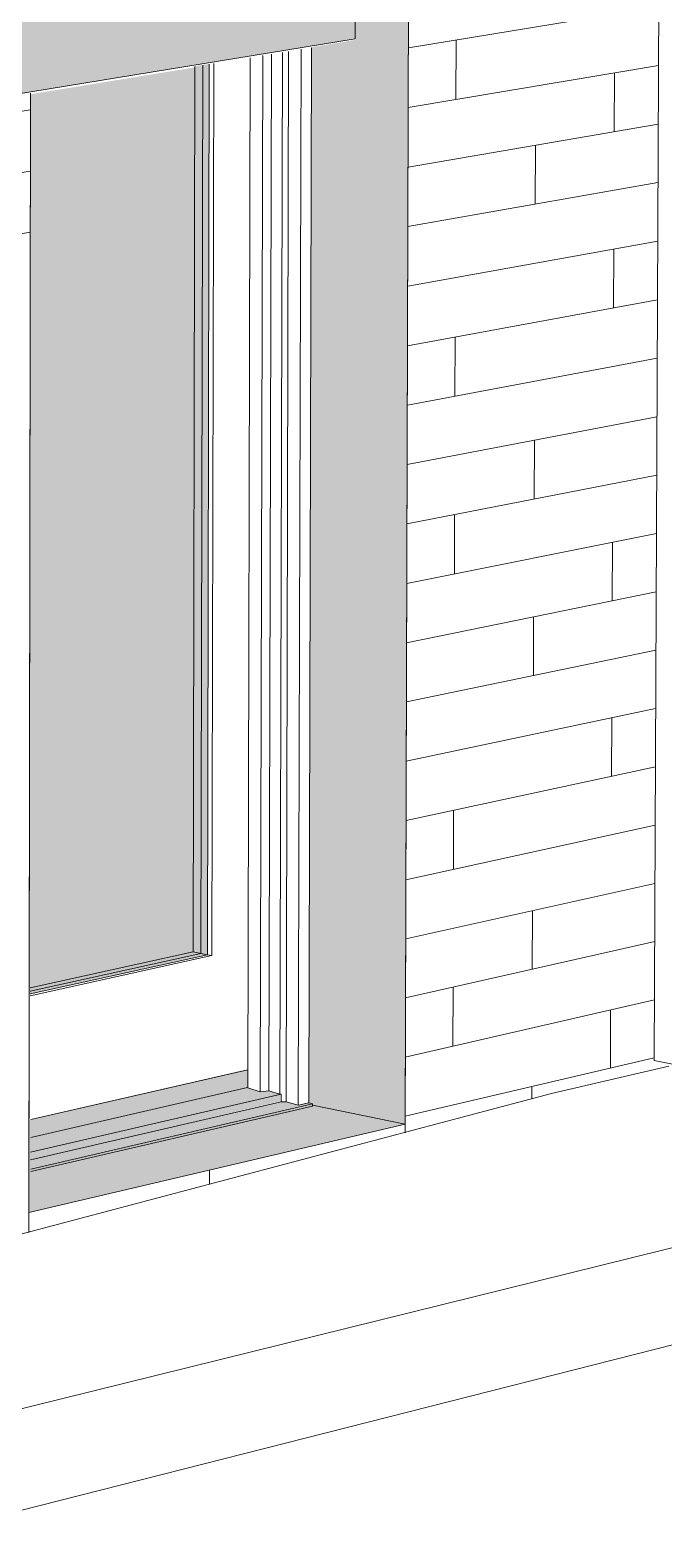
# Model space of a CAD drawing. Header units: inches. Extents: x 5690 to 5695, y -585 to 907.
# Drawn here: x 5694.3463 to 5694.3931, y 381.7441 to 381.8553 of the extents above; entities that cross this region are included whole.
import ezdxf

# ---------------------------------------------------------------- set-up
doc = ezdxf.new("R2010")
doc.units = ezdxf.units.IN
doc.header["$MEASUREMENT"] = 0
for name, color, linetype, lineweight in [('A-DETL', 90, 'Continuous', 9), ('A-DOOR-FRAM', 31, 'Continuous', 9), ('A-DOOR-GLAZ', 31, 'Continuous', 9), ('A-FLOR', 192, 'Continuous', 13), ('A-WALL', 113, 'Continuous', 13), ('A-WALL-PATT-1', 111, 'Continuous', 9), ('C-TOPO', 7, 'Continuous', 9), ('G-ANNO-SYMB-1', 111, 'Continuous', 9), ('S-FNDN', 32, 'Continuous', 13), ('S-FNDN-1', 32, 'Continuous', 9)]:
    doc.layers.add(name, color=color, linetype=linetype, lineweight=lineweight)
doc.layers.add('A-DOOR-GLAZ-2', color=31, linetype='Continuous', lineweight=13, transparency=0.75)

# ---------------------------------------------------------------- blocks, each defined once
blk = doc.blocks.new('FP_123-3D View 1 Copy 1 Copy 1 Copy 1')
at = {"layer": 'A-WALL-PATT-1'}
for p, q in [((-8118.68126, 381.85404), (-8118.66276, 381.85708)), ((-8118.67775, 381.85023), (-8118.67773, 381.85462)), ((-8118.68127, 381.84963), (-8118.66278, 381.85274)), ((-8118.66605, 381.84785), (-8118.66603, 381.8522)), ((-8118.77168, 381.83919), (-8118.70922, 381.84945)), ((-8118.68129, 381.84523), (-8118.66279, 381.84841)), ((-8118.67189, 381.84248), (-8118.67187, 381.84685)), ((-8118.77603, 381.8337), (-8118.70922, 381.84493)), ((-8118.6813, 381.84083), (-8118.66281, 381.84408)), ((-8118.78041, 381.82818), (-8118.70923, 381.84042)), ((-8118.68131, 381.83643), (-8118.66283, 381.83975)), ((-8118.6661, 381.83483), (-8118.66608, 381.83917)), ((-8118.68133, 381.83203), (-8118.66285, 381.83543)), ((-8118.67782, 381.8283), (-8118.6778, 381.83268)), ((-8118.68134, 381.82764), (-8118.66287, 381.8311)), ((-8118.68135, 381.82325), (-8118.66289, 381.82678)), ((-8118.67197, 381.8207), (-8118.67195, 381.82505)), ((-8118.68137, 381.81886), (-8118.6629, 381.82247)), ((-8118.67786, 381.81517), (-8118.67785, 381.81955)), ((-8118.68138, 381.81447), (-8118.66292, 381.81815)), ((-8118.66619, 381.81318), (-8118.66617, 381.8175)), ((-8118.68139, 381.81009), (-8118.66294, 381.81384)), ((-8118.67202, 381.80765), (-8118.672, 381.812)), ((-8118.68141, 381.80571), (-8118.66296, 381.80953)), ((-8118.68142, 381.80133), (-8118.66298, 381.80522)), ((-8118.66624, 381.80022), (-8118.66622, 381.80453)), ((-8118.68143, 381.79695), (-8118.663, 381.80091)), ((-8118.67793, 381.79335), (-8118.67792, 381.79771)), ((-8118.68145, 381.79258), (-8118.66301, 381.79661)), ((-8118.68146, 381.78821), (-8118.66303, 381.79231)), ((-8118.6721, 381.78596), (-8118.67208, 381.79029)), ((-8118.68147, 381.78384), (-8118.66305, 381.78801)), ((-8118.67798, 381.78028), (-8118.67796, 381.78463)), ((-8118.68149, 381.77947), (-8118.66307, 381.78371)), ((-8118.66632, 381.77866), (-8118.66631, 381.78297)), ((-8118.6815, 381.77511), (-8118.66309, 381.77942)), ((-8118.67213, 381.77639), (-8118.67213, 381.7773)), ((-8118.69596, 381.77009), (-8118.69596, 381.77111))]:
    blk.add_line(p, q, dxfattribs=at)

msp = doc.modelspace()

# ---------------------------------------------------------------- hatches: boundary and pattern name
at = {"layer": 'A-DOOR-FRAM'}
for points in [[(5694.34621, 381.7735), (5694.36239, 381.77722), (5694.36239, 381.77852), (5694.34621, 381.77482), (5694.34621, 381.77376)], [(5694.34621, 381.77242), (5694.36476, 381.77673), (5694.36395, 381.77699), (5694.36331, 381.77691), (5694.36237, 381.77722), (5694.34621, 381.77349), (5694.34621, 381.77244)], [(5694.34621, 381.77185), (5694.36476, 381.7762), (5694.36476, 381.77671), (5694.34621, 381.77242)], [(5694.34621, 381.77098), (5694.36716, 381.77584), (5694.36717, 381.77603), (5694.34621, 381.77117)]]:
    msp.add_hatch(color=256, dxfattribs=at).paths.add_polyline_path(points, flags=0)
h = msp.add_hatch(color=256, dxfattribs=at)
h.paths.add_polyline_path([(5694.36612, 381.77593), (5694.36612, 381.77593), (5694.36585, 381.7759)], flags=0)
h.paths.add_polyline_path([(5694.36612, 381.77593), (5694.36612, 381.77593), (5694.36585, 381.77598)], flags=0)
h.paths.add_polyline_path([(5694.34621, 381.77117), (5694.36711, 381.77604), (5694.36688, 381.7761), (5694.36612, 381.77593), (5694.36521, 381.77617), (5694.36476, 381.77615), (5694.34621, 381.77185), (5694.34621, 381.77128)], flags=0)
at = {"layer": 'A-DOOR-GLAZ-2'}
for points in [[(5694.34622, 381.78412), (5694.3594, 381.78703), (5694.35945, 381.80909), (5694.35954, 381.85285), (5694.35847, 381.85268), (5694.35834, 381.78724), (5694.34623, 381.78458)], [(5694.34624, 381.78444), (5694.35836, 381.78711), (5694.3585, 381.8526), (5694.34633, 381.85061), (5694.34624, 381.78685)]]:
    msp.add_hatch(color=256, dxfattribs=at).paths.add_polyline_path(points, flags=0)
at = {"layer": 'A-FLOR'}
msp.add_hatch(color=256, dxfattribs=at).paths.add_polyline_path([(5694.28744, 381.8412), (5694.37032, 381.85471), (5694.37034, 381.86213), (5694.28742, 381.84915), (5694.28744, 381.84262)], flags=0)
at = {"layer": 'S-FNDN'}
for points in [[(5694.37402, 381.77451), (5694.3743, 381.86487), (5694.37119, 381.86529), (5694.36898, 381.86495), (5694.36897, 381.86305), (5694.3667, 381.8627), (5694.36711, 381.86264), (5694.36711, 381.86241), (5694.37038, 381.86205), (5694.37036, 381.85463), (5694.36709, 381.85409), (5694.36689, 381.7761), (5694.36717, 381.77603), (5694.36717, 381.77592), (5694.36959, 381.77542)], [(5694.3462, 381.76798), (5694.37402, 381.77451), (5694.36717, 381.77592), (5694.36716, 381.77584), (5694.34621, 381.77098), (5694.3462, 381.76947)]]:
    msp.add_hatch(color=256, dxfattribs=at).paths.add_polyline_path(points, flags=0)

# ---------------------------------------------------------------- linework, layer by layer
at = {"layer": 'A-DETL'}
for p, q in [((5694.37402, 381.77387), (5694.37429, 381.86225)), ((5694.3462, 381.76651), (5694.34631, 381.85067))]:
    msp.add_line(p, q, dxfattribs=at)
at = {"layer": 'A-DOOR-FRAM'}
for p, q in [((5694.36689, 381.7761), (5694.36709, 381.85405)), ((5694.36689, 381.7761), (5694.36709, 381.85405)), ((5694.36239, 381.7772), (5694.36257, 381.85331)), ((5694.36331, 381.77691), (5694.36349, 381.85347)), ((5694.36395, 381.77699), (5694.36413, 381.85357)), ((5694.36476, 381.7767), (5694.36495, 381.8537)), ((5694.36521, 381.77617), (5694.3654, 381.85378)), ((5694.36632, 381.85393), (5694.36612, 381.77593)), ((5694.36632, 381.85393), (5694.36612, 381.77593)), ((5694.35834, 381.78724), (5694.35847, 381.85266)), ((5694.3594, 381.78703), (5694.35954, 381.85284)), ((5694.35954, 381.85284), (5694.3594, 381.78703)), ((5694.35987, 381.85289), (5694.35973, 381.78697)), ((5694.3594, 381.78703), (5694.34629, 381.78414)), ((5694.3594, 381.78703), (5694.34629, 381.78414)), ((5694.35973, 381.78697), (5694.34629, 381.784)), ((5694.35834, 381.78724), (5694.3463, 381.78459)), ((5694.3594, 381.78703), (5694.35834, 381.78724)), ((5694.35973, 381.78697), (5694.3594, 381.78703)), ((5694.34634, 381.77485), (5694.36238, 381.77852)), ((5694.36237, 381.77852), (5694.34634, 381.77485)), ((5694.36485, 381.77673), (5694.34632, 381.77245)), ((5694.36485, 381.77617), (5694.34632, 381.77188)), ((5694.34633, 381.77353), (5694.36237, 381.77722)), ((5694.36331, 381.77691), (5694.36239, 381.77721)), ((5694.36395, 381.77699), (5694.36331, 381.77691)), ((5694.36476, 381.77673), (5694.36395, 381.77699)), ((5694.36485, 381.77673), (5694.36476, 381.77673)), ((5694.36485, 381.77617), (5694.36485, 381.77673)), ((5694.36521, 381.77617), (5694.36485, 381.77617)), ((5694.36612, 381.77593), (5694.36521, 381.77617)), ((5694.36717, 381.77603), (5694.34633, 381.7712)), ((5694.36716, 381.77584), (5694.34633, 381.77101)), ((5694.36689, 381.7761), (5694.36612, 381.77593)), ((5694.36689, 381.7761), (5694.36717, 381.77603)), ((5694.36717, 381.77603), (5694.36716, 381.77584))]:
    msp.add_line(p, q, dxfattribs=at)
at = {"layer": 'A-DOOR-GLAZ'}
for p, q in [((5694.35906, 381.85276), (5694.35892, 381.78713)), ((5694.3594, 381.78703), (5694.35954, 381.85284)), ((5694.35892, 381.78713), (5694.34629, 381.78434)), ((5694.34629, 381.78414), (5694.3594, 381.78703)), ((5694.35892, 381.78713), (5694.3594, 381.78703))]:
    msp.add_line(p, q, dxfattribs=at)
at = {"layer": 'A-FLOR'}
for p, q in [((5694.37034, 381.86213), (5694.37032, 381.85471)), ((5694.37032, 381.85471), (5694.28744, 381.8412))]:
    msp.add_line(p, q, dxfattribs=at)
at = {"layer": 'A-WALL'}
for p, q in [((5694.39279, 381.86406), (5694.39243, 381.77923)), ((5694.39243, 381.77923), (5694.39611, 381.77849))]:
    msp.add_line(p, q, dxfattribs=at)
at = {"layer": 'C-TOPO'}
for p, q in [((5694.39351, 381.77881), (5694.38485, 381.77678)), ((5694.38485, 381.77678), (5694.32912, 381.76203))]:
    msp.add_line(p, q, dxfattribs=at)
at = {"layer": 'G-ANNO-SYMB-1'}
for p, q in [((5693.95952, 381.65807), (5694.60284, 381.81705)), ((5693.82134, 381.61303), (5694.5634, 381.80122))]:
    msp.add_line(p, q, dxfattribs=at)
at = {"layer": 'S-FNDN'}
for p, q in [((5694.3743, 381.86487), (5694.37402, 381.77451)), ((5694.3462, 381.76798), (5694.34631, 381.85068)), ((5694.37402, 381.77451), (5694.36716, 381.77593)), ((5694.37402, 381.77451), (5694.3462, 381.76798))]:
    msp.add_line(p, q, dxfattribs=at)

# ---------------------------------------------------------------- block references
at = {"layer": 'S-FNDN-1'}
msp.add_blockref('FP_123-3D View 1 Copy 1 Copy 1 Copy 1', (13813.05552, 0), dxfattribs=at)

doc.saveas('drawing.dxf')
